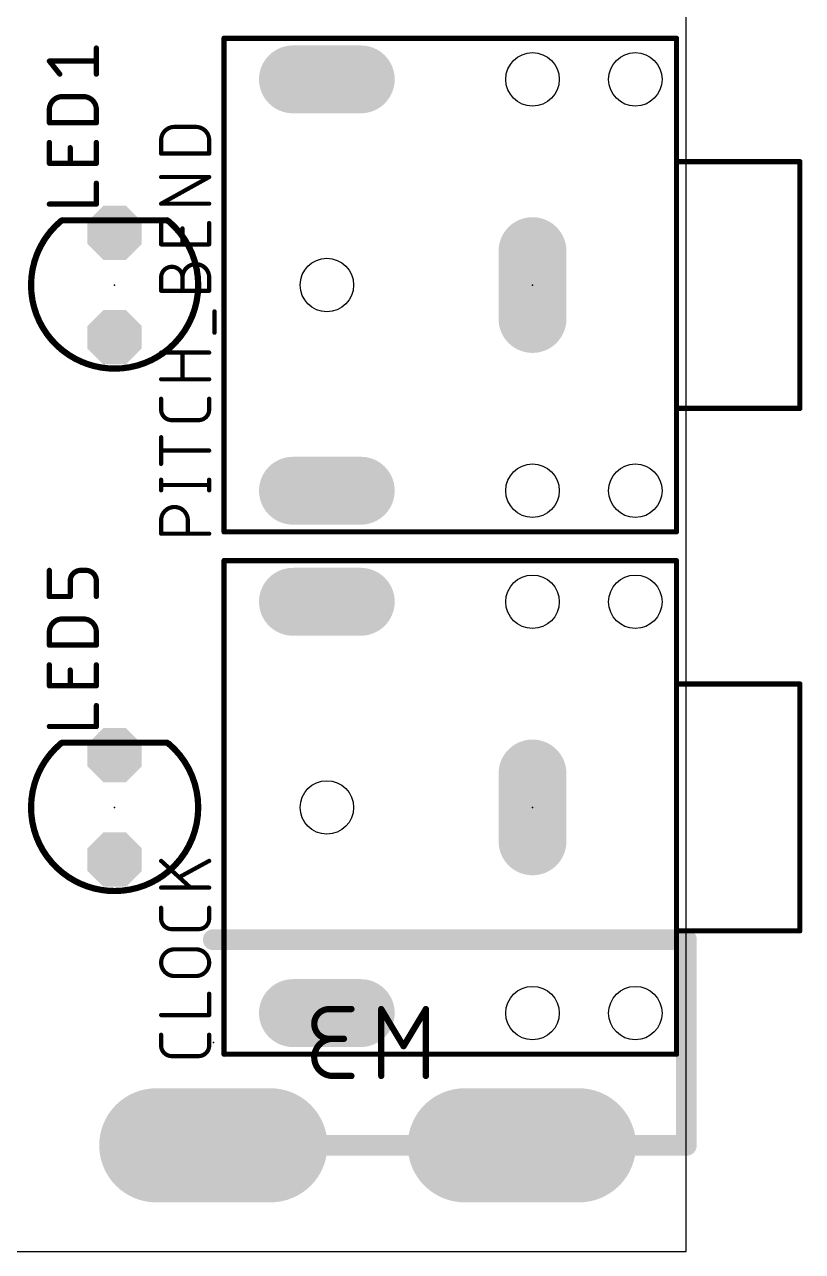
# Model space of a CAD drawing. Header units: millimetres. Extents: x 2963 to 3070, y 976 to 1104.
# Drawn here: x 2998.98 to 3017.9, y 997.09 to 1026.92 of the extents above; entities that cross this region are included whole.
import ezdxf

# ---------------------------------------------------------------- set-up
doc = ezdxf.new("R2010")
doc.units = ezdxf.units.MM
doc.layers.add('PCB', color=31, linetype='Continuous')

# ---------------------------------------------------------------- blocks, each defined once
blk = doc.blocks.new('LONGP100')
at = {"const_width": 1}
blk.add_lwpolyline([(-0.5, 0), (0.5, 0)], dxfattribs=at)
at = {"const_width": 0.5}
for points in [[(-0.5, 0.25, 1), (-0.5, -0.25)], [(0.5, -0.25, 1), (0.5, 0.25)]]:
    blk.add_lwpolyline(points, format="xyb", dxfattribs=at)
blk = doc.blocks.new('OCTAGONP')
at = {"const_width": 0.5}
blk.add_lwpolyline([(-0.25, -0.1036), (-0.25, 0.1036), (-0.1036, 0.25), (0.1036, 0.25), (0.25, 0.1036), (0.25, -0.1036), (0.1036, -0.25), (-0.1036, -0.25), (-0.25, -0.1036), (-0.25, 0.1036)], dxfattribs=at)

msp = doc.modelspace()

# ---------------------------------------------------------------- linework, layer by layer
at = {"layer": 'PCB'}
for p, q in [((3015.074, 997.089), (3015.074, 1094.724)), ((2963.074, 997.089), (3015.074, 997.089))]:
    msp.add_line(p, q, dxfattribs=at)
for points, const_width in [([(3000.73, 1025.712), (3000.73, 1026.347)], 0.127), ([(3003.834, 1014.584), (3003.834, 1026.584)], 0.127), ([(3003.834, 1026.584), (3014.834, 1026.584)], 0.127), ([(3014.834, 1026.584), (3014.834, 1023.584)], 0.127), ([(2999.841, 1025.712), (2999.587, 1026.029)], 0.127), ([(2999.587, 1026.029), (3000.73, 1026.029)], 0.127), ([(2999.904, 1025.166), (3000.412, 1025.166)], 0.127), ([(2999.587, 1024.531), (2999.587, 1024.848)], 0.127), ([(3000.73, 1024.848), (3000.73, 1024.531)], 0.127), ([(3000.73, 1024.531), (2999.587, 1024.531)], 0.127), ([(3002.629, 1024.429), (3003.148, 1024.429)], 0.102), ([(2999.587, 1023.543), (2999.587, 1024.051)], 0.127), ([(3000.73, 1024.051), (3000.73, 1023.543)], 0.127), ([(3002.304, 1023.78), (3002.304, 1024.104)], 0.102), ([(3003.473, 1024.104), (3003.473, 1023.78)], 0.102), ([(3000.095, 1023.543), (3000.095, 1023.924)], 0.127), ([(3003.473, 1023.78), (3002.304, 1023.78)], 0.102), ([(3000.73, 1023.543), (2999.587, 1023.543)], 0.127), ([(3014.834, 1023.584), (3014.834, 1017.584)], 0.127), ([(3017.834, 1023.584), (3014.834, 1023.584)], 0.127), ([(3017.834, 1017.584), (3017.834, 1023.584)], 0.127), ([(3002.304, 1022.561), (3003.473, 1023.21)], 0.102), ([(3003.473, 1023.21), (3002.304, 1023.21)], 0.102), ([(3000.73, 1022.552), (3000.73, 1023.06)], 0.127), ([(2999.587, 1022.552), (3000.73, 1022.552)], 0.127), ([(3003.473, 1022.561), (3002.304, 1022.561)], 0.102), ([(3002.444, 1022.158), (2999.904, 1022.158)], 0.152), ([(3002.304, 1021.572), (3002.304, 1022.092)], 0.102), ([(3002.824, 1021.572), (3002.824, 1021.962)], 0.102), ([(3003.473, 1022.092), (3003.473, 1021.572)], 0.102), ([(3003.473, 1021.572), (3002.304, 1021.572)], 0.102), ([(3002.304, 1020.444), (3002.304, 1020.768)], 0.102), ([(3002.824, 1020.444), (3002.824, 1020.768)], 0.102), ([(3003.473, 1020.768), (3003.473, 1020.444)], 0.102), ([(3003.473, 1020.444), (3002.304, 1020.444)], 0.102), ([(3003.603, 1019.425), (3003.603, 1019.944)], 0.102), ([(3002.304, 1018.943), (3003.473, 1018.943)], 0.102), ([(3002.824, 1018.293), (3002.824, 1018.943)], 0.102), ([(3003.473, 1018.293), (3002.304, 1018.293)], 0.102), ([(3002.304, 1017.559), (3002.304, 1017.819)], 0.102), ([(3003.473, 1017.819), (3003.473, 1017.559)], 0.102), ([(3014.834, 1017.584), (3014.834, 1014.584)], 0.127), ([(3017.834, 1017.584), (3014.834, 1017.584)], 0.127), ([(3003.213, 1017.299), (3002.564, 1017.299)], 0.102), ([(3002.304, 1016.236), (3002.304, 1016.885)], 0.102), ([(3003.473, 1016.561), (3002.304, 1016.561)], 0.102), ([(3002.304, 1015.593), (3002.304, 1015.852)], 0.102), ([(3002.304, 1015.722), (3003.473, 1015.722)], 0.102), ([(3003.473, 1015.593), (3003.473, 1015.852)], 0.102), ([(3002.304, 1014.538), (3002.304, 1014.863)], 0.102), ([(3002.954, 1014.863), (3002.954, 1014.538)], 0.102), ([(3003.473, 1014.538), (3002.304, 1014.538)], 0.102), ([(3014.834, 1014.584), (3003.834, 1014.584)], 0.127), ([(3003.834, 1001.884), (3003.834, 1013.884)], 0.127), ([(3003.834, 1013.884), (3014.834, 1013.884)], 0.127), ([(3014.834, 1013.884), (3014.834, 1010.884)], 0.127), ([(2999.587, 1013.012), (2999.587, 1013.647)], 0.127), ([(3000.476, 1013.647), (3000.349, 1013.647)], 0.127), ([(3000.095, 1013.393), (3000.095, 1013.012)], 0.127), ([(3000.73, 1013.012), (3000.73, 1013.393)], 0.127), ([(3000.095, 1013.012), (2999.587, 1013.012)], 0.127), ([(2999.904, 1012.466), (3000.412, 1012.466)], 0.127), ([(2999.587, 1011.831), (2999.587, 1012.148)], 0.127), ([(3000.73, 1012.148), (3000.73, 1011.831)], 0.127), ([(3000.73, 1011.831), (2999.587, 1011.831)], 0.127), ([(2999.587, 1010.843), (2999.587, 1011.351)], 0.127), ([(3000.095, 1010.843), (3000.095, 1011.224)], 0.127), ([(3000.73, 1011.351), (3000.73, 1010.843)], 0.127), ([(3000.73, 1010.843), (2999.587, 1010.843)], 0.127), ([(3014.834, 1010.884), (3014.834, 1004.884)], 0.127), ([(3017.834, 1010.884), (3014.834, 1010.884)], 0.127), ([(3017.834, 1004.884), (3017.834, 1010.884)], 0.127), ([(3000.73, 1009.852), (3000.73, 1010.36)], 0.127), ([(2999.587, 1009.852), (3000.73, 1009.852)], 0.127), ([(3002.444, 1009.458), (2999.904, 1009.458)], 0.152), ([(3002.304, 1006.585), (3003.018, 1005.935)], 0.102), ([(3003.473, 1006.585), (3002.759, 1006.195)], 0.102), ([(3003.473, 1005.935), (3002.304, 1005.935)], 0.102), ([(3002.304, 1005.184), (3002.304, 1005.444)], 0.102), ([(3003.473, 1005.444), (3003.473, 1005.184)], 0.102), ([(3003.213, 1004.925), (3002.564, 1004.925)], 0.102), ([(3014.834, 1004.884), (3014.834, 1001.884)], 0.127), ([(3017.834, 1004.884), (3014.834, 1004.884)], 0.127), ([(3015.074, 1004.669), (3003.574, 1004.669)], 0.508), ([(3015.074, 999.669), (3015.074, 1004.669)], 0.508), ([(3002.629, 1004.434), (3003.148, 1004.434)], 0.102), ([(3003.148, 1003.785), (3002.629, 1003.785)], 0.102), ([(3003.473, 1002.835), (3003.473, 1003.354)], 0.102), ([(3002.304, 1002.835), (3003.473, 1002.835)], 0.102), ([(3006.931, 1002.981), (3006.389, 1002.981)], 0.152), ([(3008.199, 1002.078), (3007.657, 1002.981)], 0.152), ([(3007.657, 1002.981), (3007.657, 1001.356)], 0.152), ([(3008.741, 1002.981), (3008.199, 1002.078)], 0.152), ([(3008.741, 1001.356), (3008.741, 1002.981)], 0.152), ([(3002.304, 1002.098), (3002.304, 1002.358)], 0.102), ([(3003.473, 1002.358), (3003.473, 1002.098)], 0.102), ([(3006.389, 1002.259), (3006.75, 1002.259)], 0.152), ([(3003.213, 1001.838), (3002.564, 1001.838)], 0.102), ([(3014.834, 1001.884), (3003.834, 1001.884)], 0.127), ([(3006.931, 1001.356), (3006.479, 1001.356)], 0.152), ([(3003.574, 999.669), (3015.074, 999.669)], 0.508)]:
    msp.add_lwpolyline(points, dxfattribs=dict(at, const_width=const_width))
for points, const_width in [([(3000.761, 1026.347, 1), (3000.698, 1026.347)], 0.0635), ([(3003.866, 1026.584, 1), (3003.802, 1026.584)], 0.0635), ([(3003.834, 1026.615, 1), (3003.834, 1026.552)], 0.0635), ([(3014.866, 1026.584, 1), (3014.802, 1026.584)], 0.0635), ([(3014.834, 1026.552, 1), (3014.834, 1026.615)], 0.0635), ([(2999.611, 1026.049, 1), (2999.562, 1026.01)], 0.0635), ([(2999.587, 1026.061, 1), (2999.587, 1025.998)], 0.0635), ([(3000.73, 1025.998, 1), (3000.73, 1026.061)], 0.0635), ([(2999.816, 1025.692, 1), (2999.865, 1025.732)], 0.0635), ([(3000.698, 1025.712, 1), (3000.761, 1025.712)], 0.0635), ([(2999.904, 1025.166, 0.4142), (2999.587, 1024.848)], 0.127), ([(2999.904, 1025.198, 1), (2999.904, 1025.134)], 0.0635), ([(2999.904, 1025.134, 1), (2999.904, 1025.198)], 0.0635), ([(3000.73, 1024.848, 0.4142), (3000.412, 1025.166)], 0.127), ([(3000.412, 1025.198, 1), (3000.412, 1025.134)], 0.0635), ([(3000.412, 1025.134, 1), (3000.412, 1025.198)], 0.0635), ([(2999.618, 1024.848, 1), (2999.555, 1024.848)], 0.0635), ([(2999.555, 1024.848, 1), (2999.618, 1024.848)], 0.0635), ([(3000.761, 1024.848, 1), (3000.698, 1024.848)], 0.0635), ([(3000.698, 1024.848, 1), (3000.761, 1024.848)], 0.0635), ([(2999.587, 1024.563, 1), (2999.587, 1024.499)], 0.0635), ([(2999.555, 1024.531, 1), (2999.618, 1024.531)], 0.0635), ([(3000.698, 1024.531, 1), (3000.761, 1024.531)], 0.0635), ([(3000.73, 1024.499, 1), (3000.73, 1024.563)], 0.0635), ([(3002.629, 1024.429, 0.4142), (3002.304, 1024.104)], 0.102), ([(3002.629, 1024.454, 1), (3002.629, 1024.404)], 0.0508), ([(3002.629, 1024.404, 1), (3002.629, 1024.454)], 0.0508), ([(3003.473, 1024.104, 0.4142), (3003.148, 1024.429)], 0.102), ([(3003.148, 1024.454, 1), (3003.148, 1024.404)], 0.0508), ([(3003.148, 1024.404, 1), (3003.148, 1024.454)], 0.0508), ([(2999.618, 1024.051, 1), (2999.555, 1024.051)], 0.0635), ([(3000.761, 1024.051, 1), (3000.698, 1024.051)], 0.0635), ([(3002.33, 1024.104, 1), (3002.279, 1024.104)], 0.0508), ([(3002.279, 1024.104, 1), (3002.33, 1024.104)], 0.0508), ([(3003.498, 1024.104, 1), (3003.447, 1024.104)], 0.0508), ([(3003.447, 1024.104, 1), (3003.498, 1024.104)], 0.0508), ([(3000.126, 1023.924, 1), (3000.063, 1023.924)], 0.0635), ([(3002.304, 1023.805, 1), (3002.304, 1023.754)], 0.0508), ([(3002.279, 1023.78, 1), (3002.33, 1023.78)], 0.0508), ([(3003.447, 1023.78, 1), (3003.498, 1023.78)], 0.0508), ([(3003.473, 1023.754, 1), (3003.473, 1023.805)], 0.0508), ([(2999.587, 1023.574, 1), (2999.587, 1023.511)], 0.0635), ([(2999.555, 1023.543, 1), (2999.618, 1023.543)], 0.0635), ([(3000.063, 1023.543, 1), (3000.126, 1023.543)], 0.0635), ([(3000.698, 1023.543, 1), (3000.761, 1023.543)], 0.0635), ([(3000.73, 1023.511, 1), (3000.73, 1023.574)], 0.0635), ([(3014.866, 1023.584, 1), (3014.802, 1023.584)], 0.0635), ([(3014.834, 1023.615, 1), (3014.834, 1023.552)], 0.0635), ([(3014.802, 1023.584, 1), (3014.866, 1023.584)], 0.0635), ([(3017.866, 1023.584, 1), (3017.802, 1023.584)], 0.0635), ([(3017.834, 1023.552, 1), (3017.834, 1023.615)], 0.0635), ([(3002.304, 1023.235, 1), (3002.304, 1023.184)], 0.0508), ([(3003.485, 1023.188, 1), (3003.461, 1023.232)], 0.0508), ([(3003.473, 1023.184, 1), (3003.473, 1023.235)], 0.0508), ([(3000.761, 1023.06, 1), (3000.698, 1023.06)], 0.0635), ([(2999.587, 1022.584, 1), (2999.587, 1022.52)], 0.0635), ([(3000.698, 1022.552, 1), (3000.761, 1022.552)], 0.0635), ([(3000.73, 1022.52, 1), (3000.73, 1022.584)], 0.0635), ([(3002.304, 1022.586, 1), (3002.304, 1022.535)], 0.0508), ([(3002.292, 1022.583, 1), (3002.317, 1022.538)], 0.0508), ([(3003.473, 1022.535, 1), (3003.473, 1022.586)], 0.0508), ([(2999.904, 1022.197, 1), (2999.904, 1022.12)], 0.0762), ([(3002.444, 1022.12, 1), (3002.444, 1022.197)], 0.0762), ([(2999.873, 1022.145, 0.2226), (2999.142, 1020.584)], 0.152), ([(2999.898, 1022.115, 1), (2999.849, 1022.174)], 0.0762), ([(3002.33, 1022.092, 1), (3002.279, 1022.092)], 0.0508), ([(3003.206, 1020.584, 0.2206), (3002.487, 1022.135)], 0.152), ([(3002.511, 1022.164, 1), (3002.462, 1022.106)], 0.0762), ([(3002.849, 1021.962, 1), (3002.798, 1021.962)], 0.0508), ([(3003.498, 1022.092, 1), (3003.447, 1022.092)], 0.0508), ([(3002.304, 1021.598, 1), (3002.304, 1021.547)], 0.0508), ([(3002.279, 1021.572, 1), (3002.33, 1021.572)], 0.0508), ([(3002.798, 1021.572, 1), (3002.849, 1021.572)], 0.0508), ([(3003.447, 1021.572, 1), (3003.498, 1021.572)], 0.0508), ([(3003.473, 1021.547, 1), (3003.473, 1021.598)], 0.0508), ([(3002.824, 1020.768, 1), (3002.304, 1020.768)], 0.102), ([(3003.473, 1020.768, 1), (3002.824, 1020.768)], 0.102), ([(3002.33, 1020.768, 1), (3002.279, 1020.768)], 0.0508), ([(3002.279, 1020.768, 1), (3002.33, 1020.768)], 0.0508), ([(3002.849, 1020.768, 1), (3002.798, 1020.768)], 0.0508), ([(3002.798, 1020.768, 1), (3002.849, 1020.768)], 0.0508), ([(3002.798, 1020.768, 1), (3002.849, 1020.768)], 0.0508), ([(3003.498, 1020.768, 1), (3003.447, 1020.768)], 0.0508), ([(3003.447, 1020.768, 1), (3003.498, 1020.768)], 0.0508), ([(2999.142, 1020.584, 0.277), (3000.218, 1018.791)], 0.152), ([(2999.18, 1020.584, 1), (2999.104, 1020.584)], 0.0762), ([(2999.104, 1020.584, 1), (2999.18, 1020.584)], 0.0762), ([(3002.182, 1018.819, 0.2691), (3003.206, 1020.584)], 0.152), ([(3002.304, 1020.469, 1), (3002.304, 1020.419)], 0.0508), ([(3002.279, 1020.444, 1), (3002.33, 1020.444)], 0.0508), ([(3002.798, 1020.444, 1), (3002.849, 1020.444)], 0.0508), ([(3003.244, 1020.584, 1), (3003.168, 1020.584)], 0.0762), ([(3003.168, 1020.584, 1), (3003.244, 1020.584)], 0.0762), ([(3003.447, 1020.444, 1), (3003.498, 1020.444)], 0.0508), ([(3003.473, 1020.419, 1), (3003.473, 1020.469)], 0.0508), ([(3003.628, 1019.944, 1), (3003.577, 1019.944)], 0.0508), ([(3003.577, 1019.425, 1), (3003.628, 1019.425)], 0.0508), ([(3002.304, 1018.968, 1), (3002.304, 1018.917)], 0.0508), ([(3002.849, 1018.943, 1), (3002.798, 1018.943)], 0.0508), ([(3003.473, 1018.917, 1), (3003.473, 1018.968)], 0.0508), ([(3000.211, 1018.795, 0.1241), (3001.174, 1018.552)], 0.152), ([(3000.229, 1018.828, 1), (3000.193, 1018.761)], 0.0762), ([(3000.2, 1018.757, 1), (3000.236, 1018.824)], 0.0762), ([(3001.174, 1018.552, 0.1388), (3002.239, 1018.853)], 0.152), ([(3002.163, 1018.852, 1), (3002.201, 1018.786)], 0.0762), ([(3002.259, 1018.821, 1), (3002.219, 1018.885)], 0.0762), ([(3001.174, 1018.59, 1), (3001.174, 1018.514)], 0.0762), ([(3001.174, 1018.514, 1), (3001.174, 1018.59)], 0.0762), ([(3002.304, 1018.319, 1), (3002.304, 1018.268)], 0.0508), ([(3002.798, 1018.293, 1), (3002.849, 1018.293)], 0.0508), ([(3003.473, 1018.268, 1), (3003.473, 1018.319)], 0.0508), ([(3002.33, 1017.819, 1), (3002.279, 1017.819)], 0.0508), ([(3003.498, 1017.819, 1), (3003.447, 1017.819)], 0.0508), ([(3002.304, 1017.559, 0.4142), (3002.564, 1017.299)], 0.102), ([(3002.33, 1017.559, 1), (3002.279, 1017.559)], 0.0508), ([(3002.279, 1017.559, 1), (3002.33, 1017.559)], 0.0508), ([(3003.213, 1017.299, 0.4142), (3003.473, 1017.559)], 0.102), ([(3003.498, 1017.559, 1), (3003.447, 1017.559)], 0.0508), ([(3003.447, 1017.559, 1), (3003.498, 1017.559)], 0.0508), ([(3014.866, 1017.584, 1), (3014.802, 1017.584)], 0.0635), ([(3014.834, 1017.615, 1), (3014.834, 1017.552)], 0.0635), ([(3014.802, 1017.584, 1), (3014.866, 1017.584)], 0.0635), ([(3017.802, 1017.584, 1), (3017.866, 1017.584)], 0.0635), ([(3017.834, 1017.552, 1), (3017.834, 1017.615)], 0.0635), ([(3002.564, 1017.325, 1), (3002.564, 1017.274)], 0.0508), ([(3002.564, 1017.274, 1), (3002.564, 1017.325)], 0.0508), ([(3003.213, 1017.325, 1), (3003.213, 1017.274)], 0.0508), ([(3003.213, 1017.274, 1), (3003.213, 1017.325)], 0.0508), ([(3002.33, 1016.885, 1), (3002.279, 1016.885)], 0.0508), ([(3002.304, 1016.586, 1), (3002.304, 1016.535)], 0.0508), ([(3003.473, 1016.535, 1), (3003.473, 1016.586)], 0.0508), ([(3002.279, 1016.236, 1), (3002.33, 1016.236)], 0.0508), ([(3002.33, 1015.852, 1), (3002.279, 1015.852)], 0.0508), ([(3002.304, 1015.748, 1), (3002.304, 1015.697)], 0.0508), ([(3003.498, 1015.852, 1), (3003.447, 1015.852)], 0.0508), ([(3003.473, 1015.697, 1), (3003.473, 1015.748)], 0.0508), ([(3002.279, 1015.593, 1), (3002.33, 1015.593)], 0.0508), ([(3003.447, 1015.593, 1), (3003.498, 1015.593)], 0.0508), ([(3002.954, 1014.863, 1), (3002.304, 1014.863)], 0.102), ([(3002.33, 1014.863, 1), (3002.279, 1014.863)], 0.0508), ([(3002.279, 1014.863, 1), (3002.33, 1014.863)], 0.0508), ([(3002.979, 1014.863, 1), (3002.928, 1014.863)], 0.0508), ([(3002.928, 1014.863, 1), (3002.979, 1014.863)], 0.0508), ([(3002.304, 1014.564, 1), (3002.304, 1014.513)], 0.0508), ([(3002.279, 1014.538, 1), (3002.33, 1014.538)], 0.0508), ([(3002.928, 1014.538, 1), (3002.979, 1014.538)], 0.0508), ([(3003.473, 1014.513, 1), (3003.473, 1014.564)], 0.0508), ([(3003.834, 1014.615, 1), (3003.834, 1014.552)], 0.0635), ([(3003.802, 1014.584, 1), (3003.866, 1014.584)], 0.0635), ([(3014.802, 1014.584, 1), (3014.866, 1014.584)], 0.0635), ([(3014.834, 1014.552, 1), (3014.834, 1014.615)], 0.0635), ([(3003.866, 1013.884, 1), (3003.802, 1013.884)], 0.0635), ([(3003.834, 1013.915, 1), (3003.834, 1013.852)], 0.0635), ([(3014.866, 1013.884, 1), (3014.802, 1013.884)], 0.0635), ([(3014.834, 1013.852, 1), (3014.834, 1013.915)], 0.0635), ([(2999.618, 1013.647, 1), (2999.555, 1013.647)], 0.0635), ([(3000.349, 1013.647, 0.4142), (3000.095, 1013.393)], 0.127), ([(3000.349, 1013.679, 1), (3000.349, 1013.615)], 0.0635), ([(3000.349, 1013.615, 1), (3000.349, 1013.679)], 0.0635), ([(3000.73, 1013.393, 0.4142), (3000.476, 1013.647)], 0.127), ([(3000.476, 1013.679, 1), (3000.476, 1013.615)], 0.0635), ([(3000.476, 1013.615, 1), (3000.476, 1013.679)], 0.0635), ([(3000.126, 1013.393, 1), (3000.063, 1013.393)], 0.0635), ([(3000.063, 1013.393, 1), (3000.126, 1013.393)], 0.0635), ([(3000.761, 1013.393, 1), (3000.698, 1013.393)], 0.0635), ([(3000.698, 1013.393, 1), (3000.761, 1013.393)], 0.0635), ([(2999.587, 1013.044, 1), (2999.587, 1012.98)], 0.0635), ([(2999.555, 1013.012, 1), (2999.618, 1013.012)], 0.0635), ([(3000.063, 1013.012, 1), (3000.126, 1013.012)], 0.0635), ([(3000.095, 1012.98, 1), (3000.095, 1013.044)], 0.0635), ([(3000.698, 1013.012, 1), (3000.761, 1013.012)], 0.0635), ([(2999.904, 1012.466, 0.4142), (2999.587, 1012.148)], 0.127), ([(2999.904, 1012.498, 1), (2999.904, 1012.434)], 0.0635), ([(2999.904, 1012.434, 1), (2999.904, 1012.498)], 0.0635), ([(3000.73, 1012.148, 0.4142), (3000.412, 1012.466)], 0.127), ([(3000.412, 1012.498, 1), (3000.412, 1012.434)], 0.0635), ([(3000.412, 1012.434, 1), (3000.412, 1012.498)], 0.0635), ([(2999.618, 1012.148, 1), (2999.555, 1012.148)], 0.0635), ([(2999.555, 1012.148, 1), (2999.618, 1012.148)], 0.0635), ([(3000.761, 1012.148, 1), (3000.698, 1012.148)], 0.0635), ([(3000.698, 1012.148, 1), (3000.761, 1012.148)], 0.0635), ([(2999.587, 1011.863, 1), (2999.587, 1011.799)], 0.0635), ([(2999.555, 1011.831, 1), (2999.618, 1011.831)], 0.0635), ([(3000.698, 1011.831, 1), (3000.761, 1011.831)], 0.0635), ([(3000.73, 1011.799, 1), (3000.73, 1011.863)], 0.0635), ([(2999.618, 1011.351, 1), (2999.555, 1011.351)], 0.0635), ([(3000.126, 1011.224, 1), (3000.063, 1011.224)], 0.0635), ([(3000.761, 1011.351, 1), (3000.698, 1011.351)], 0.0635), ([(2999.587, 1010.874, 1), (2999.587, 1010.811)], 0.0635), ([(3000.73, 1010.811, 1), (3000.73, 1010.874)], 0.0635), ([(3014.866, 1010.884, 1), (3014.802, 1010.884)], 0.0635), ([(3014.834, 1010.915, 1), (3014.834, 1010.852)], 0.0635), ([(3014.802, 1010.884, 1), (3014.866, 1010.884)], 0.0635), ([(3017.866, 1010.884, 1), (3017.802, 1010.884)], 0.0635), ([(3017.834, 1010.852, 1), (3017.834, 1010.915)], 0.0635), ([(2999.555, 1010.843, 1), (2999.618, 1010.843)], 0.0635), ([(3000.063, 1010.843, 1), (3000.126, 1010.843)], 0.0635), ([(3000.698, 1010.843, 1), (3000.761, 1010.843)], 0.0635), ([(3000.761, 1010.36, 1), (3000.698, 1010.36)], 0.0635), ([(2999.587, 1009.884, 1), (2999.587, 1009.82)], 0.0635), ([(3000.698, 1009.852, 1), (3000.761, 1009.852)], 0.0635), ([(3000.73, 1009.82, 1), (3000.73, 1009.884)], 0.0635), ([(2999.873, 1009.445, 0.2226), (2999.142, 1007.884)], 0.152), ([(2999.898, 1009.415, 1), (2999.849, 1009.474)], 0.0762), ([(2999.904, 1009.497, 1), (2999.904, 1009.42)], 0.0762), ([(3002.444, 1009.42, 1), (3002.444, 1009.497)], 0.0762), ([(3003.206, 1007.884, 0.2206), (3002.487, 1009.435)], 0.152), ([(3002.511, 1009.464, 1), (3002.462, 1009.406)], 0.0762), ([(2999.142, 1007.884, 0.277), (3000.218, 1006.091)], 0.152), ([(2999.18, 1007.884, 1), (2999.104, 1007.884)], 0.0762), ([(2999.104, 1007.884, 1), (2999.18, 1007.884)], 0.0762), ([(3002.182, 1006.119, 0.2691), (3003.206, 1007.884)], 0.152), ([(3003.244, 1007.884, 1), (3003.168, 1007.884)], 0.0762), ([(3003.168, 1007.884, 1), (3003.244, 1007.884)], 0.0762), ([(3002.322, 1006.603, 1), (3002.287, 1006.566)], 0.0508), ([(3003.485, 1006.562, 1), (3003.461, 1006.607)], 0.0508), ([(3000.211, 1006.095, 0.1241), (3001.174, 1005.852)], 0.152), ([(3000.229, 1006.128, 1), (3000.193, 1006.061)], 0.0762), ([(3000.2, 1006.057, 1), (3000.236, 1006.124)], 0.0762), ([(3001.174, 1005.852, 0.1388), (3002.239, 1006.153)], 0.152), ([(3002.163, 1006.152, 1), (3002.201, 1006.086)], 0.0762), ([(3002.259, 1006.121, 1), (3002.219, 1006.185)], 0.0762), ([(3002.747, 1006.217, 1), (3002.771, 1006.173)], 0.0508), ([(3001.174, 1005.89, 1), (3001.174, 1005.814)], 0.0762), ([(3001.174, 1005.814, 1), (3001.174, 1005.89)], 0.0762), ([(3002.304, 1005.961, 1), (3002.304, 1005.91)], 0.0508), ([(3003.001, 1005.917, 1), (3003.036, 1005.954)], 0.0508), ([(3003.473, 1005.91, 1), (3003.473, 1005.961)], 0.0508), ([(3002.33, 1005.444, 1), (3002.279, 1005.444)], 0.0508), ([(3002.304, 1005.184, 0.4142), (3002.564, 1004.925)], 0.102), ([(3002.33, 1005.184, 1), (3002.279, 1005.184)], 0.0508), ([(3003.213, 1004.925, 0.4142), (3003.473, 1005.184)], 0.102), ([(3003.498, 1005.444, 1), (3003.447, 1005.444)], 0.0508), ([(3003.498, 1005.184, 1), (3003.447, 1005.184)], 0.0508), ([(3002.279, 1005.184, 1), (3002.33, 1005.184)], 0.0508), ([(3002.564, 1004.95, 1), (3002.564, 1004.899)], 0.0508), ([(3002.564, 1004.899, 1), (3002.564, 1004.95)], 0.0508), ([(3003.213, 1004.95, 1), (3003.213, 1004.899)], 0.0508), ([(3003.213, 1004.899, 1), (3003.213, 1004.95)], 0.0508), ([(3003.447, 1005.184, 1), (3003.498, 1005.184)], 0.0508), ([(3014.866, 1004.884, 1), (3014.802, 1004.884)], 0.0635), ([(3014.834, 1004.915, 1), (3014.834, 1004.852)], 0.0635), ([(3017.834, 1004.852, 1), (3017.834, 1004.915)], 0.0635), ([(3003.574, 1004.796, 1), (3003.574, 1004.542)], 0.254), ([(3014.802, 1004.884, 1), (3014.866, 1004.884)], 0.0635), ([(3015.201, 1004.669, 1), (3014.947, 1004.669)], 0.254), ([(3015.074, 1004.542, 1), (3015.074, 1004.796)], 0.254), ([(3017.802, 1004.884, 1), (3017.866, 1004.884)], 0.0635), ([(3002.629, 1004.434, 1), (3002.629, 1003.785)], 0.102), ([(3002.629, 1004.459, 1), (3002.629, 1004.409)], 0.0508), ([(3002.629, 1004.409, 1), (3002.629, 1004.459)], 0.0508), ([(3003.148, 1003.785, 1), (3003.148, 1004.434)], 0.102), ([(3003.148, 1004.459, 1), (3003.148, 1004.409)], 0.0508), ([(3003.148, 1004.409, 1), (3003.148, 1004.459)], 0.0508), ([(3002.629, 1003.81, 1), (3002.629, 1003.759)], 0.0508), ([(3002.629, 1003.759, 1), (3002.629, 1003.81)], 0.0508), ([(3003.148, 1003.81, 1), (3003.148, 1003.759)], 0.0508), ([(3003.148, 1003.759, 1), (3003.148, 1003.81)], 0.0508), ([(3003.498, 1003.354, 1), (3003.447, 1003.354)], 0.0508), ([(3002.304, 1002.86, 1), (3002.304, 1002.809)], 0.0508), ([(3003.447, 1002.835, 1), (3003.498, 1002.835)], 0.0508), ([(3003.473, 1002.809, 1), (3003.473, 1002.86)], 0.0508), ([(3006.389, 1002.981, 1), (3006.389, 1002.259)], 0.152), ([(3006.389, 1003.02, 1), (3006.389, 1002.943)], 0.0762), ([(3006.389, 1002.943, 1), (3006.389, 1003.02)], 0.0762), ([(3006.931, 1002.943, 1), (3006.931, 1003.02)], 0.0762), ([(3007.69, 1003.001, 1), (3007.624, 1002.962)], 0.0762), ([(3007.695, 1002.981, 1), (3007.619, 1002.981)], 0.0762), ([(3008.779, 1002.981, 1), (3008.702, 1002.981)], 0.0762), ([(3008.773, 1002.962, 1), (3008.708, 1003.001)], 0.0762), ([(3002.33, 1002.358, 1), (3002.279, 1002.358)], 0.0508), ([(3003.498, 1002.358, 1), (3003.447, 1002.358)], 0.0508), ([(3006.479, 1002.259, 1), (3006.479, 1001.356)], 0.152), ([(3006.389, 1002.297, 1), (3006.389, 1002.221)], 0.0762), ([(3006.389, 1002.221, 1), (3006.389, 1002.297)], 0.0762), ([(3006.479, 1002.221, 1), (3006.479, 1002.297)], 0.0762), ([(3006.75, 1002.221, 1), (3006.75, 1002.297)], 0.0762), ([(3002.304, 1002.098, 0.4142), (3002.564, 1001.838)], 0.102), ([(3002.33, 1002.098, 1), (3002.279, 1002.098)], 0.0508), ([(3002.279, 1002.098, 1), (3002.33, 1002.098)], 0.0508), ([(3003.213, 1001.838, 0.4142), (3003.473, 1002.098)], 0.102), ([(3003.498, 1002.098, 1), (3003.447, 1002.098)], 0.0508), ([(3003.447, 1002.098, 1), (3003.498, 1002.098)], 0.0508), ([(3008.166, 1002.098, 1), (3008.231, 1002.059)], 0.0762), ([(3008.166, 1002.059, 1), (3008.231, 1002.098)], 0.0762), ([(3002.564, 1001.864, 1), (3002.564, 1001.813)], 0.0508), ([(3002.564, 1001.813, 1), (3002.564, 1001.864)], 0.0508), ([(3003.213, 1001.864, 1), (3003.213, 1001.813)], 0.0508), ([(3003.213, 1001.813, 1), (3003.213, 1001.864)], 0.0508), ([(3003.834, 1001.915, 1), (3003.834, 1001.852)], 0.0635), ([(3003.802, 1001.884, 1), (3003.866, 1001.884)], 0.0635), ([(3014.802, 1001.884, 1), (3014.866, 1001.884)], 0.0635), ([(3014.834, 1001.852, 1), (3014.834, 1001.915)], 0.0635), ([(3006.479, 1001.394, 1), (3006.479, 1001.318)], 0.0762), ([(3006.479, 1001.318, 1), (3006.479, 1001.394)], 0.0762), ([(3006.931, 1001.318, 1), (3006.931, 1001.394)], 0.0762), ([(3007.619, 1001.356, 1), (3007.695, 1001.356)], 0.0762), ([(3008.702, 1001.356, 1), (3008.779, 1001.356)], 0.0762), ([(3003.574, 999.796, 1), (3003.574, 999.542)], 0.254), ([(3015.074, 999.542, 1), (3015.074, 999.796)], 0.254), ([(3014.947, 999.669, 1), (3015.201, 999.669)], 0.254)]:
    msp.add_lwpolyline(points, format="xyb", dxfattribs=dict(at, const_width=const_width))
for centre in [(3011.334, 1025.584), (3013.834, 1025.584), (3006.334, 1020.584), (3011.334, 1015.584), (3013.834, 1015.584), (3011.334, 1012.884), (3013.834, 1012.884), (3006.334, 1007.884), (3011.334, 1002.884), (3013.834, 1002.884)]:
    msp.add_circle(centre, 0.65, dxfattribs=at)
for p in [(3001.174, 1020.584), (3011.334, 1020.584), (3001.174, 1007.884), (3011.334, 1007.884), (3003.574, 1002.169)]:
    msp.add_point(p, dxfattribs=at)

# ---------------------------------------------------------------- block references
for name, p, xscale, yscale, rotation in [('LONGP100', (3006.334, 1025.584), 1.65, 1.65, 180), ('LONGP100', (3006.334, 1025.584), 1.65, 1.65, 180), ('OCTAGONP', (3001.174, 1021.854), 1.3208, 1.3208, 90), ('OCTAGONP', (3001.174, 1021.854), 1.3208, 1.3208, 90), ('LONGP100', (3011.334, 1020.584), 1.65, 1.65, 270), ('LONGP100', (3011.334, 1020.584), 1.65, 1.65, 270), ('OCTAGONP', (3001.174, 1019.314), 1.3208, 1.3208, 90), ('OCTAGONP', (3001.174, 1019.314), 1.3208, 1.3208, 90), ('LONGP100', (3006.334, 1015.584), 1.65, 1.65, 180), ('LONGP100', (3006.334, 1015.584), 1.65, 1.65, 180), ('LONGP100', (3006.334, 1012.884), 1.65, 1.65, 180), ('LONGP100', (3006.334, 1012.884), 1.65, 1.65, 180), ('OCTAGONP', (3001.174, 1009.154), 1.3208, 1.3208, 90), ('OCTAGONP', (3001.174, 1009.154), 1.3208, 1.3208, 90), ('LONGP100', (3011.334, 1007.884), 1.65, 1.65, 270), ('LONGP100', (3011.334, 1007.884), 1.65, 1.65, 270), ('OCTAGONP', (3001.174, 1006.614), 1.3208, 1.3208, 90), ('OCTAGONP', (3001.174, 1006.614), 1.3208, 1.3208, 90), ('LONGP100', (3006.334, 1002.884), 1.65, 1.65, 180), ('LONGP100', (3006.334, 1002.884), 1.65, 1.65, 180)]:
    msp.add_blockref(name, p, dxfattribs=dict(at, xscale=xscale, yscale=yscale, rotation=rotation))
at = {"layer": 'PCB', "xscale": 2.775, "yscale": 2.775}
for p in [(3003.574, 999.669), (3003.574, 999.669), (3011.074, 999.669), (3011.074, 999.669)]:
    msp.add_blockref('LONGP100', p, dxfattribs=at)

doc.saveas('drawing.dxf')
